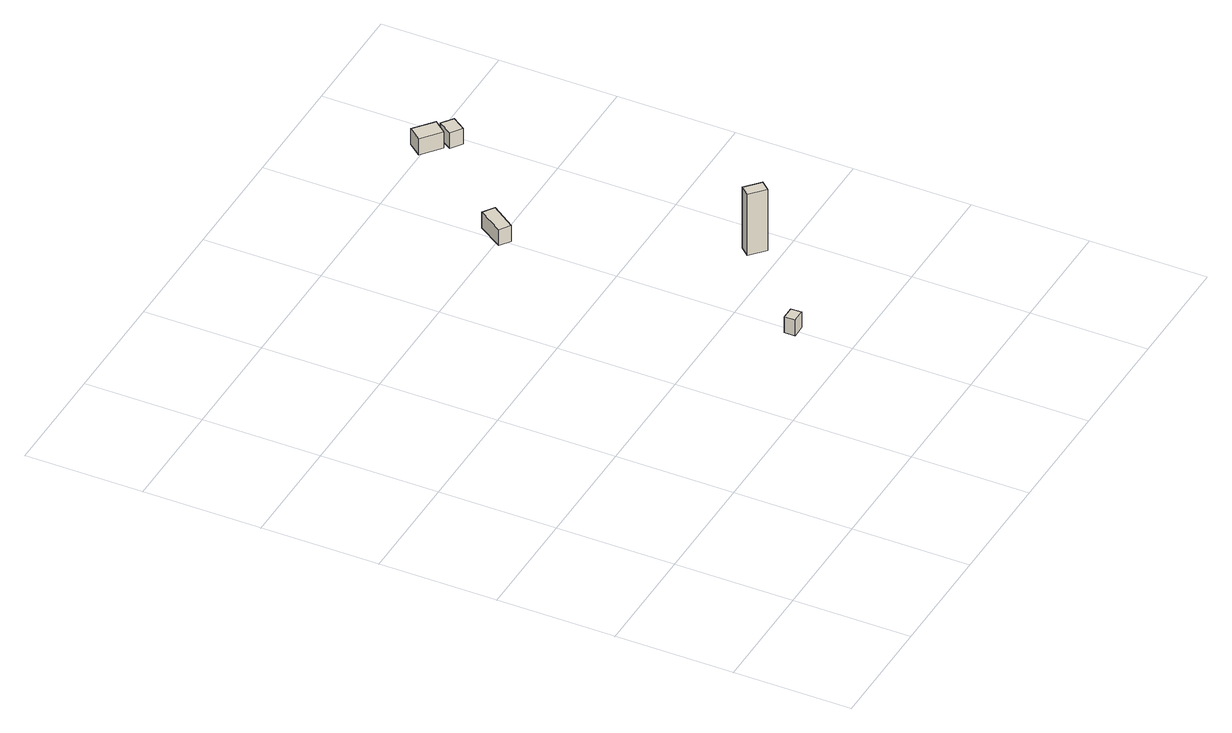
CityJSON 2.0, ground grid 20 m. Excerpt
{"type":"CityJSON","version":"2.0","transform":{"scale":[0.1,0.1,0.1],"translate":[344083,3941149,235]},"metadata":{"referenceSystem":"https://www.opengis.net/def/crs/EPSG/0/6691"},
"CityObjects":{
"building1":{"type":"Building","attributes":{"BuildingIDAttribute.prefecture":"14","BuildingIDAttribute.city":"14151","BuildingDetailAttribute.surveyYear":2015},"geometry":[{"type":"Solid","lod":"1","boundaries":[[[[0,1,2,3]],[[2,4,5,3]],[[1,6,4,2]],[[0,7,6,1]],[[3,5,7,0]],[[4,6,7,5]]]]}]},
"building2":{"type":"Building","attributes":{"BuildingIDAttribute.prefecture":"14","BuildingIDAttribute.city":"14151","BuildingDetailAttribute.surveyYear":2015},"geometry":[{"type":"Solid","lod":"1","boundaries":[[[[8,9,10,11]],[[10,12,13,11]],[[9,14,12,10]],[[8,15,14,9]],[[11,13,15,8]],[[12,14,15,13]]]]}]},
"building3":{"type":"Building","attributes":{"measuredHeight":13.8,"BuildingIDAttribute.prefecture":"14","BuildingIDAttribute.city":"14151","BuildingDetailAttribute.surveyYear":2015},"geometry":[{"type":"Solid","lod":"1","boundaries":[[[[16,17,18,19]],[[18,20,21,19]],[[17,22,20,18]],[[16,23,22,17]],[[19,21,23,16]],[[20,22,23,21]]]]}]},
"building4":{"type":"Building","attributes":{"BuildingIDAttribute.prefecture":"14","BuildingIDAttribute.city":"14151","BuildingDetailAttribute.surveyYear":2015},"geometry":[{"type":"Solid","lod":"1","boundaries":[[[[24,25,26,27]],[[26,28,29,27]],[[25,30,28,26]],[[24,31,30,25]],[[27,29,31,24]],[[28,30,31,29]]]]}]},
"building5":{"type":"Building","attributes":{"BuildingIDAttribute.prefecture":"14","BuildingIDAttribute.city":"14151","BuildingDetailAttribute.surveyYear":2015},"geometry":[{"type":"Solid","lod":"1","boundaries":[[[[32,33,34,35]],[[34,36,37,35]],[[33,38,36,34]],[[32,39,38,33]],[[35,37,39,32]],[[36,38,39,37]]]]}]}
},
"vertices":[
[33,1,504],[10,0,504],[10,19,504],[32,19,504],[10,19,534],[32,19,534],[10,0,534],[33,1,534],
[616,836,6],[635,823,6],[606,781,6],[588,793,6],[606,781,36],[588,793,36],[635,823,36],[616,836,36],
[771,438,8],[758,423,8],[733,445,8],[746,460,8],[733,445,124],[746,460,124],[758,423,124],[771,438,124],
[787,999,5],[769,977,5],[736,1003,5],[754,1026,5],[736,1003,35],[754,1026,35],[769,977,35],[787,999,35],
[806,978,5],[790,955,5],[771,968,5],[787,992,5],[771,968,35],[787,992,35],[790,955,35],[806,978,35]
]}
